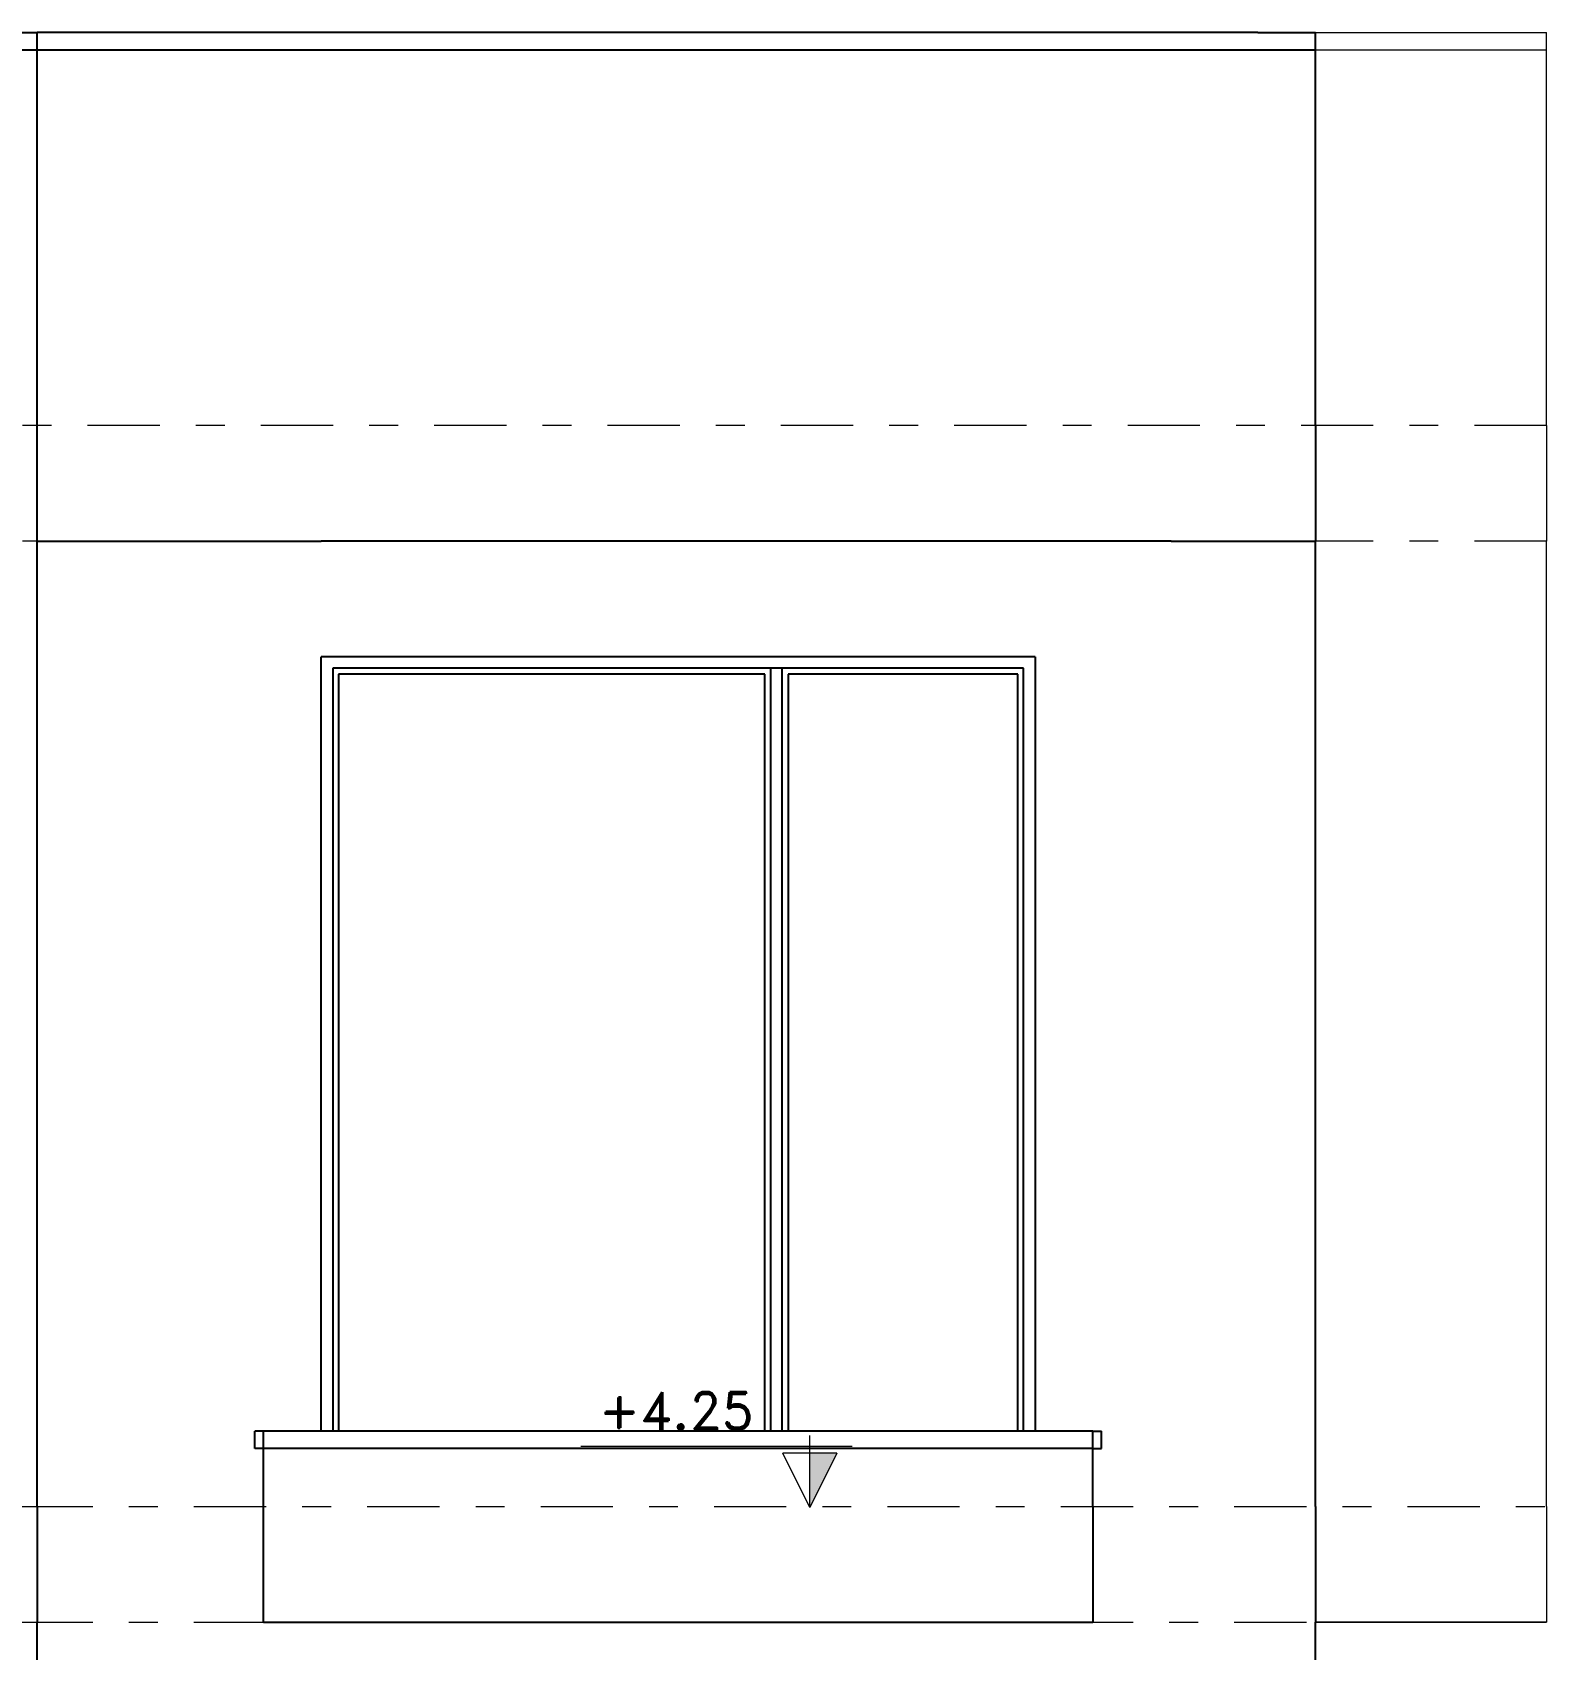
# Model space of a CAD drawing. Header units: metres. Extents: x 294 to 1101, y -498 to -355.
# Drawn here: x 499.44 to 504.68, y -486.14 to -480.54 of the extents above; entities that cross this region are included whole.
import ezdxf

# ---------------------------------------------------------------- set-up
doc = ezdxf.new("R2010")
doc.units = ezdxf.units.M
doc.linetypes.add('DASHDOT2', pattern=[0.5, 0.25, -0.125, 0, -0.125])
for name, color, linetype, lineweight in [('19-JARDINERIA', 80, 'Continuous', 0), ('D', 2, 'Continuous', 13), ('roof', 16, 'DASHDOT2', 18)]:
    doc.layers.add(name, color=color, linetype=linetype, lineweight=lineweight)
doc.layers.add('win', color=206, linetype='Continuous')
doc.styles.add('ROMAND', font='romand.shx', dxfattribs={"height": 0.2})

msp = doc.modelspace()

# ---------------------------------------------------------------- linework, layer by layer
for p, q in [((499.3475, -480.5449), (499.4517, -480.5449)), ((499.4517, -480.6049), (499.4517, -480.5449)), ((503.6764, -480.5449), (499.4517, -480.5449)), ((503.6764, -480.5449), (503.8764, -480.5449)), ((503.8764, -480.6049), (503.8764, -480.5449)), ((499.2517, -480.6049), (499.4517, -480.6049)), ((499.4517, -481.7049), (499.4517, -480.6049)), ((499.4517, -480.6049), (503.6764, -480.6049)), ((503.6764, -480.6049), (503.8764, -480.6049)), ((503.8764, -481.7049), (503.8764, -480.6049)), ((499.4517, -481.9049), (499.4517, -481.7049)), ((503.8764, -481.9049), (503.8764, -481.7049)), ((499.4517, -482.3049), (499.4517, -481.9049)), ((499.4517, -482.2949), (499.4517, -481.9149)), ((503.8764, -481.9049), (503.8764, -482.3049)), ((499.4517, -482.7049), (499.4517, -482.3049)), ((499.4517, -482.3049), (499.7517, -482.3049)), ((499.7517, -482.3049), (500.4356, -482.3049)), ((502.906, -482.3049), (500.4356, -482.3049)), ((503.3764, -482.3049), (502.906, -482.3049)), ((503.3764, -482.3049), (503.8764, -482.3049)), ((503.8764, -485.6449), (503.8764, -482.3049)), ((499.4517, -485.6449), (499.4517, -482.7049)), ((502.906, -482.7049), (500.4356, -482.7049)), ((500.4356, -485.3849), (500.4356, -482.7049)), ((502.906, -482.7049), (502.906, -485.3849)), ((500.2056, -485.4449), (500.2056, -485.3849)), ((500.2356, -485.3849), (500.2056, -485.3849)), ((500.2356, -485.4449), (500.2356, -485.3849)), ((500.4356, -485.3849), (500.2356, -485.3849)), ((500.4756, -485.3849), (500.4356, -485.3849)), ((500.4956, -485.3849), (500.4756, -485.3849)), ((501.9708, -485.3849), (500.4956, -485.3849)), ((501.9908, -485.3849), (501.9708, -485.3849)), ((502.0308, -485.3849), (501.9908, -485.3849)), ((502.0508, -485.3849), (502.0308, -485.3849)), ((502.846, -485.3849), (502.0508, -485.3849)), ((502.866, -485.3849), (502.846, -485.3849)), ((502.906, -485.3849), (502.866, -485.3849)), ((503.106, -485.3849), (502.906, -485.3849)), ((503.106, -485.4449), (503.106, -485.3849)), ((503.106, -485.3849), (503.136, -485.3849)), ((503.136, -485.4449), (503.136, -485.3849)), ((500.2356, -485.4449), (500.2056, -485.4449)), ((500.2356, -485.6449), (500.2356, -485.4449)), ((503.106, -485.4449), (500.2356, -485.4449)), ((503.106, -485.6449), (503.106, -485.4449)), ((503.106, -485.4449), (503.136, -485.4449)), ((499.4517, -485.6449), (499.4517, -485.6549)), ((499.4517, -485.6549), (499.4517, -486.0349)), ((500.2356, -486.0437), (500.2356, -485.6449)), ((503.106, -485.6449), (503.106, -486.0437)), ((503.8764, -485.6449), (503.8764, -486.0437)), ((499.4517, -486.0349), (499.4517, -486.0437)), ((499.4517, -486.0437), (499.4517, -486.0449)), ((499.4517, -489.1849), (499.4517, -486.0449)), ((500.2356, -486.0437), (500.2356, -486.0449)), ((500.2356, -486.0449), (500.4356, -486.0449)), ((500.4356, -486.0449), (502.906, -486.0449)), ((502.906, -486.0449), (503.106, -486.0449)), ((503.106, -486.0449), (503.106, -486.0437)), ((503.8764, -486.0437), (503.8764, -486.0449)), ((503.8764, -489.3849), (503.8764, -486.0449))]:
    msp.add_line(p, q)
at = {"layer": '19-JARDINERIA', "color": 251}
for p, q in [((503.8764, -480.5449), (504.6764, -480.5449)), ((504.6764, -480.6049), (504.6764, -480.5449)), ((503.8764, -480.6049), (504.6764, -480.6049)), ((504.6764, -481.7049), (504.6764, -480.6049)), ((504.6764, -481.9049), (504.6764, -481.7049)), ((504.6764, -481.9049), (504.6764, -482.3049)), ((504.6764, -485.6449), (504.6764, -482.3049)), ((504.6764, -485.6449), (504.6764, -486.0437)), ((503.8764, -486.0437), (504.6764, -486.0437)), ((503.8764, -486.0449), (504.6764, -486.0449)), ((504.6764, -486.0437), (504.6764, -486.0449))]:
    msp.add_line(p, q, dxfattribs=at)
at = {"layer": 'D'}
for p, q in [((502.1265, -485.6484), (502.1265, -485.3997)), ((502.1265, -485.6484), (502.1265, -485.3997)), ((502.2728, -485.4372), (501.3341, -485.4372)), ((502.2728, -485.4372), (501.3341, -485.4372)), ((502.2203, -485.4607), (502.0326, -485.4607)), ((502.1265, -485.6484), (502.0326, -485.4607)), ((502.2203, -485.4607), (502.0326, -485.4607)), ((502.1265, -485.6484), (502.0326, -485.4607)), ((502.2203, -485.4607), (502.1265, -485.6484)), ((502.2203, -485.4607), (502.1265, -485.6484))]:
    msp.add_line(p, q, dxfattribs=at)
msp.add_solid([(502.2203, -485.4607), (502.1265, -485.4607), (502.1265, -485.6484)], dxfattribs=at)
msp.add_solid([(502.2203, -485.4607), (502.1265, -485.4607), (502.1265, -485.6484)], dxfattribs=at)
at = {"layer": 'roof'}
for p, q in [((504.6764, -481.9049), (487.9948, -481.9049)), ((504.6764, -482.3049), (487.9948, -482.3049)), ((487.9948, -485.6449), (504.6764, -485.6449)), ((487.9948, -486.0449), (504.6764, -486.0449))]:
    msp.add_line(p, q, dxfattribs=at)
at = {"layer": 'win'}
for p, q in [((501.9908, -482.7449), (500.4756, -482.7449)), ((500.4756, -482.7449), (500.4756, -485.3849)), ((501.9708, -482.7649), (500.4956, -482.7649)), ((500.4956, -482.7649), (500.4956, -485.3849)), ((501.9708, -485.3849), (501.9708, -482.7649)), ((501.9908, -485.3849), (501.9908, -482.7449)), ((502.0308, -482.7449), (501.9908, -482.7449)), ((502.866, -482.7449), (502.0308, -482.7449)), ((502.0308, -485.3849), (502.0308, -482.7449)), ((502.0508, -482.7649), (502.0508, -485.3849)), ((502.846, -482.7649), (502.0508, -482.7649)), ((502.846, -485.3849), (502.846, -482.7649)), ((502.866, -485.3849), (502.866, -482.7449))]:
    msp.add_line(p, q, dxfattribs=at)

# ---------------------------------------------------------------- texts
at = {"layer": 'D', "style": 'ROMAND'}
msp.add_text('+4.25', height=0.13003, dxfattribs=at).set_placement((501.3977, -485.3794))

doc.saveas('drawing.dxf')
